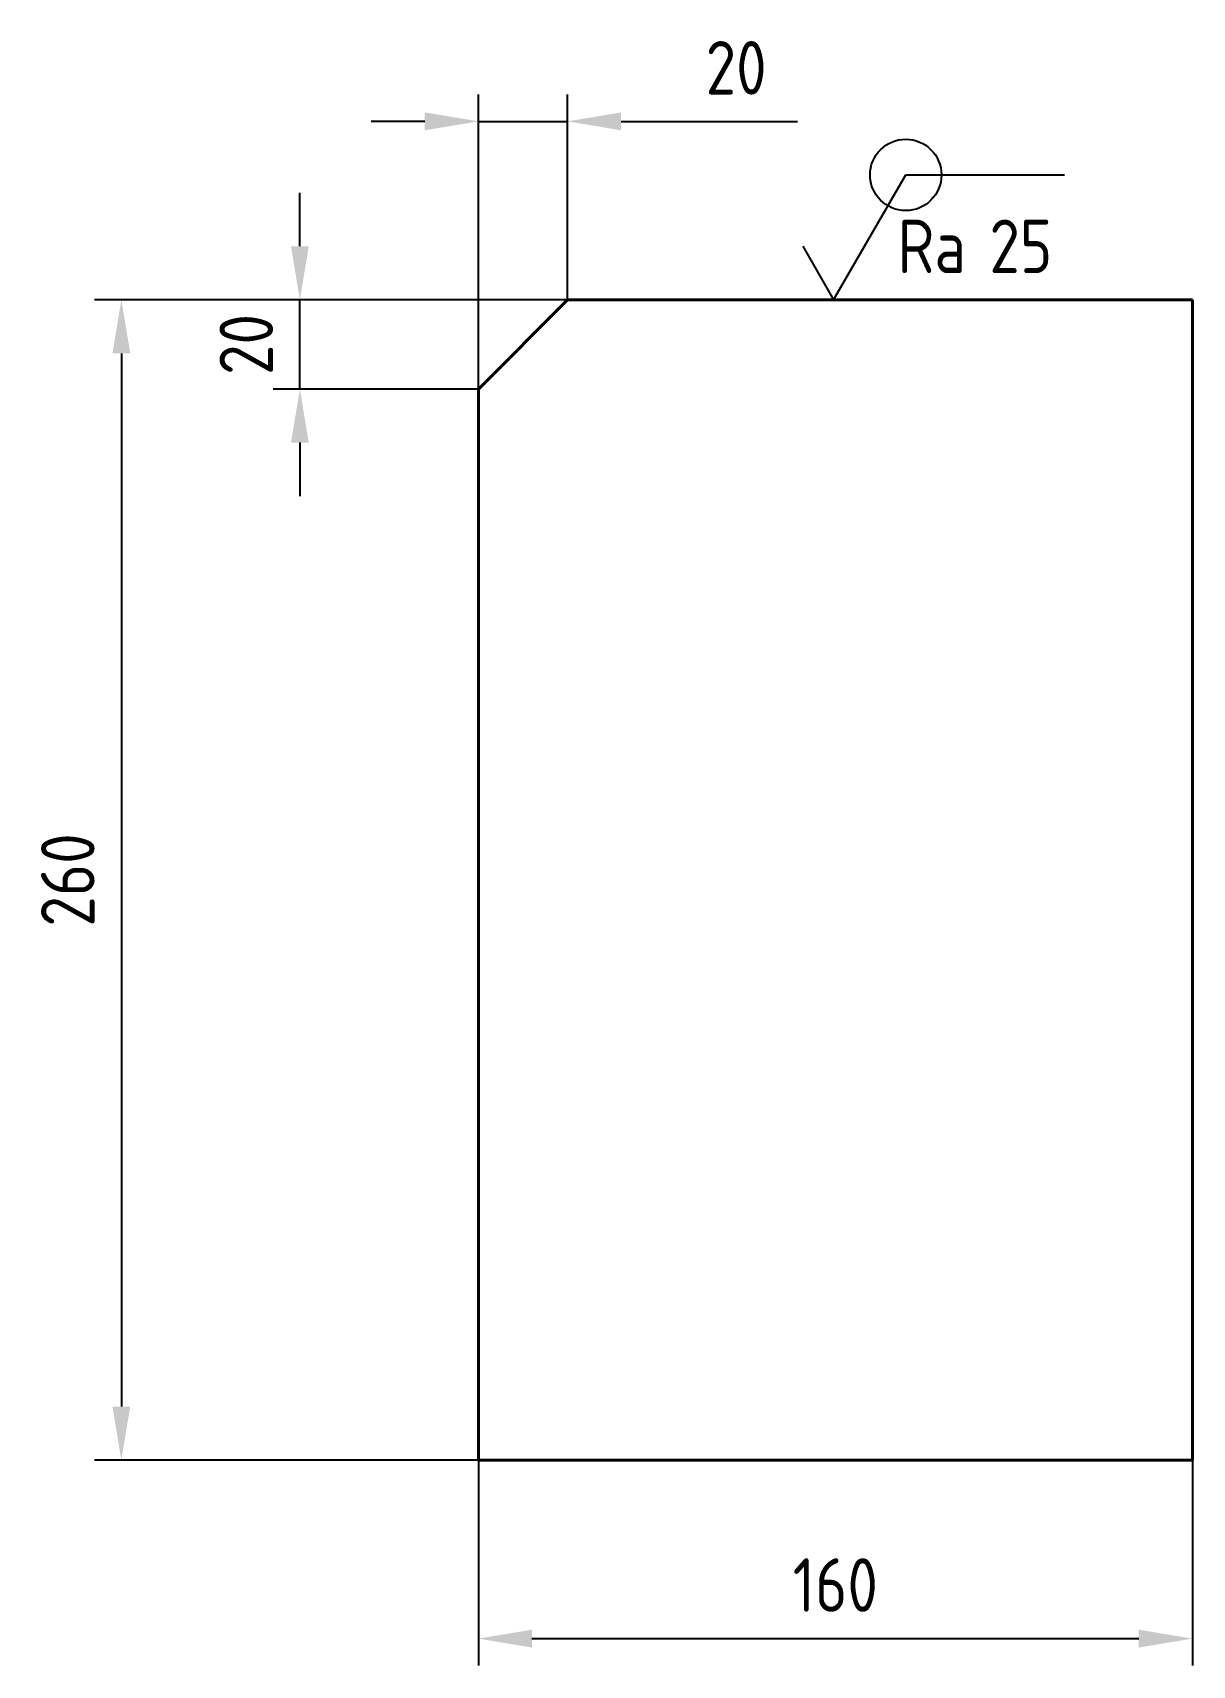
# Model space of a CAD drawing. Header units: millimetres. Extents: x 6853 to 7113, y 65 to 431.
import ezdxf

# ---------------------------------------------------------------- set-up
doc = ezdxf.new("R2010")
doc.units = ezdxf.units.MM
doc.header["$LTSCALE"] = 5
for name, color, linetype in [('Con', 6, 'Continuous'), ('DIM', 7, 'Continuous'), ('Text', 3, 'Continuous')]:
    doc.layers.add(name, color=color, linetype=linetype)
doc.styles.add('Style1', font='romans.shx', dxfattribs={"width": 0.8})
doc.dimstyles.new('LIN_4', dxfattribs={"dimscale": 4, "dimtxt": 3, "dimasz": 3, "dimexe": 1.5, "dimexo": 0, "dimgap": 1.5, "dimtad": 1, "dimtoh": 1, "dimdec": 1, "dimrnd": 1, "dimtxsty": 'Style1', "dimcen": 0, "dimdle": 2, "dimclrd": 256, "dimclrt": 3, "dimaunit": 1, "dimadec": 0, "dimazin": 0, "dimtm": 0.3, "dimtfac": 0.666667, "dimtdec": 1, "dimtmove": 0, "dimatfit": 2, "dimfxl": 1, "dimtvp": 0.833333, "dimtolj": 1, "dimarcsym": 0})

# ---------------------------------------------------------------- blocks, each defined once
blk = doc.blocks.new('*D15')
at = {"layer": 'Defpoints', "color": 0, "transparency": 16777216}
for p in [(6953.15, 110.83), (7113.15, 110.83), (7113.15, 70.83)]:
    blk.add_point(p, dxfattribs=at)
at = {"layer": 'DIM', "color": 0, "lineweight": -2, "transparency": 16777216}
for p, q in [((6953.15, 110.83), (6953.15, 64.83)), ((7113.15, 110.83), (7113.15, 64.83))]:
    blk.add_line(p, q, dxfattribs=at)
at = {"layer": 'DIM', "lineweight": -2, "transparency": 16777216}
blk.add_line((6965.15, 70.83), (7101.15, 70.83), dxfattribs=at)
at = {"layer": 'DIM', "transparency": 16777216}
for points in [[(6965.15, 72.83), (6965.15, 68.83), (6953.15, 70.83)], [(7101.15, 72.83), (7101.15, 68.83), (7113.15, 70.83)]]:
    blk.add_solid(points, dxfattribs=at)
at = {"layer": 'DIM', "color": 3, "transparency": 16777216, "insert": (7033.15, 82.83), "char_height": 12, "attachment_point": 5, "style": 'Style1'}
blk.add_mtext('\\A1;160', dxfattribs=at)
blk = doc.blocks.new('*D16')
at = {"layer": 'Defpoints', "color": 0, "transparency": 16777216}
for p in [(6913.15, 370.83), (6973.15, 370.83), (6953.15, 350.83)]:
    blk.add_point(p, dxfattribs=at)
at = {"layer": 'DIM', "lineweight": -2, "transparency": 16777216}
for p, q in [((6913.15, 382.83), (6913.15, 394.83)), ((6913.15, 350.83), (6913.15, 370.83)), ((6913.15, 338.83), (6913.15, 326.83))]:
    blk.add_line(p, q, dxfattribs=at)
at = {"layer": 'DIM', "color": 0, "lineweight": -2, "transparency": 16777216}
for p, q in [((6973.15, 370.83), (6907.15, 370.83)), ((6953.15, 350.83), (6907.15, 350.83))]:
    blk.add_line(p, q, dxfattribs=at)
at = {"layer": 'DIM', "transparency": 16777216}
for points in [[(6911.15, 382.83), (6915.15, 382.83), (6913.15, 370.83)], [(6911.15, 338.83), (6915.15, 338.83), (6913.15, 350.83)]]:
    blk.add_solid(points, dxfattribs=at)
at = {"layer": 'DIM', "color": 3, "transparency": 16777216, "insert": (6901.15, 360.83), "char_height": 12, "attachment_point": 5, "rotation": 90, "style": 'Style1'}
blk.add_mtext('\\A1;20', dxfattribs=at)
blk = doc.blocks.new('*D17')
at = {"layer": 'Defpoints', "color": 0, "transparency": 16777216}
for p in [(6973.15, 410.83), (6973.15, 370.83), (6953.15, 350.83)]:
    blk.add_point(p, dxfattribs=at)
at = {"layer": 'DIM', "color": 0, "lineweight": -2, "transparency": 16777216}
for p, q in [((6953.15, 350.83), (6953.15, 416.83)), ((6973.15, 370.83), (6973.15, 416.83))]:
    blk.add_line(p, q, dxfattribs=at)
at = {"layer": 'DIM', "lineweight": -2, "transparency": 16777216}
for p, q in [((6941.15, 410.83), (6929.15, 410.83)), ((6953.15, 410.83), (6973.15, 410.83)), ((6985.15, 410.83), (7024.69, 410.83))]:
    blk.add_line(p, q, dxfattribs=at)
at = {"layer": 'DIM', "transparency": 16777216}
for points in [[(6941.15, 412.83), (6941.15, 408.83), (6953.15, 410.83)], [(6985.15, 412.83), (6985.15, 408.83), (6973.15, 410.83)]]:
    blk.add_solid(points, dxfattribs=at)
at = {"layer": 'DIM', "color": 3, "transparency": 16777216, "insert": (7010.92, 422.83), "char_height": 12, "attachment_point": 5, "style": 'Style1'}
blk.add_mtext('\\A1;20', dxfattribs=at)
blk = doc.blocks.new('*D18')
at = {"layer": 'Defpoints', "color": 0, "transparency": 16777216}
for p in [(6973.15, 370.83), (6873.15, 110.83), (6953.15, 110.83)]:
    blk.add_point(p, dxfattribs=at)
at = {"layer": 'DIM', "color": 0, "lineweight": -2, "transparency": 16777216}
for p, q in [((6973.15, 370.83), (6867.15, 370.83)), ((6953.15, 110.83), (6867.15, 110.83))]:
    blk.add_line(p, q, dxfattribs=at)
at = {"layer": 'DIM', "lineweight": -2, "transparency": 16777216}
blk.add_line((6873.15, 358.83), (6873.15, 122.83), dxfattribs=at)
at = {"layer": 'DIM', "transparency": 16777216}
for points in [[(6871.15, 358.83), (6875.15, 358.83), (6873.15, 370.83)], [(6871.15, 122.83), (6875.15, 122.83), (6873.15, 110.83)]]:
    blk.add_solid(points, dxfattribs=at)
at = {"layer": 'DIM', "color": 3, "transparency": 16777216, "insert": (6861.15, 240.83), "char_height": 12, "attachment_point": 5, "rotation": 90, "style": 'Style1'}
blk.add_mtext('\\A1;260', dxfattribs=at)
blk = doc.blocks.new('A$C6CF913E7')
at = {"layer": 'Text'}
blk.add_circle((0, 0), 2, dxfattribs=at)
blk = doc.blocks.new('sherISO_07')
at = {"layer": 'Text'}
blk.add_line((4.041, 7), (12.927, 7), dxfattribs=at)
blk.add_lwpolyline([(-1.732, 3), (0, 0), (4.041, 7)], dxfattribs=at)
blk.add_blockref('A$C6CF913E7', (4.041, 7))
at = {"layer": 'Text', "style": 'Style1', "width": 0.8}
blk.add_text('Ra', height=3, dxfattribs=at).set_placement((3.584, 1.5))
blk.add_attdef('25', (8.727, 1.5), '', height=3, dxfattribs=at)

msp = doc.modelspace()

# ---------------------------------------------------------------- linework, layer by layer
at = {"layer": 'Con', "lineweight": 40}
for p, q in [((6953.15, 350.83), (6973.15, 370.83)), ((6973.15, 370.83), (7113.15, 370.83)), ((7113.15, 370.83), (7113.15, 110.83)), ((6953.15, 350.83), (6953.15, 110.83)), ((6953.15, 110.83), (7113.15, 110.83))]:
    msp.add_line(p, q, dxfattribs=at)

# ---------------------------------------------------------------- block references
at = {"layer": 'DIM', "xscale": 4, "yscale": 4, "zscale": 4}
msp.add_blockref('sherISO_07', (7032.76, 370.83), dxfattribs=at).add_auto_attribs({'25': '25'})

# ---------------------------------------------------------------- dimensions: what is measured, and where the dimension line sits
at = {"layer": 'DIM'}
for base, p1, p2, picture, middle in [((6973.15, 410.83), (6953.15, 350.83), (6973.15, 370.83), '*D17', (7010.92, 422.83)), ((7113.15, 70.83), (6953.15, 110.83), (7113.15, 110.83), '*D15', (7033.15, 82.83))]:
    dim = msp.add_linear_dim(base=base, p1=p1, p2=p2, dimstyle='LIN_4', dxfattribs=at)
    dim.commit()
    dim.dimension.update_dxf_attribs({"geometry": picture, "text_midpoint": middle})
dim = msp.add_linear_dim(base=(6913.15, 370.83), p1=(6953.15, 350.83), p2=(6973.15, 370.83), angle=90, dimstyle='LIN_4', dxfattribs=at)
dim.commit()
dim.dimension.update_dxf_attribs({"geometry": '*D16', "text_midpoint": (6913.15, 360.83), "dimtype": 160})
dim = msp.add_linear_dim(base=(6873.15, 110.83), p1=(6973.15, 370.83), p2=(6953.15, 110.83), angle=90, dimstyle='LIN_4', dxfattribs=at)
dim.commit()
dim.dimension.update_dxf_attribs({"geometry": '*D18', "text_midpoint": (6861.15, 240.83)})

doc.saveas('drawing.dxf')
